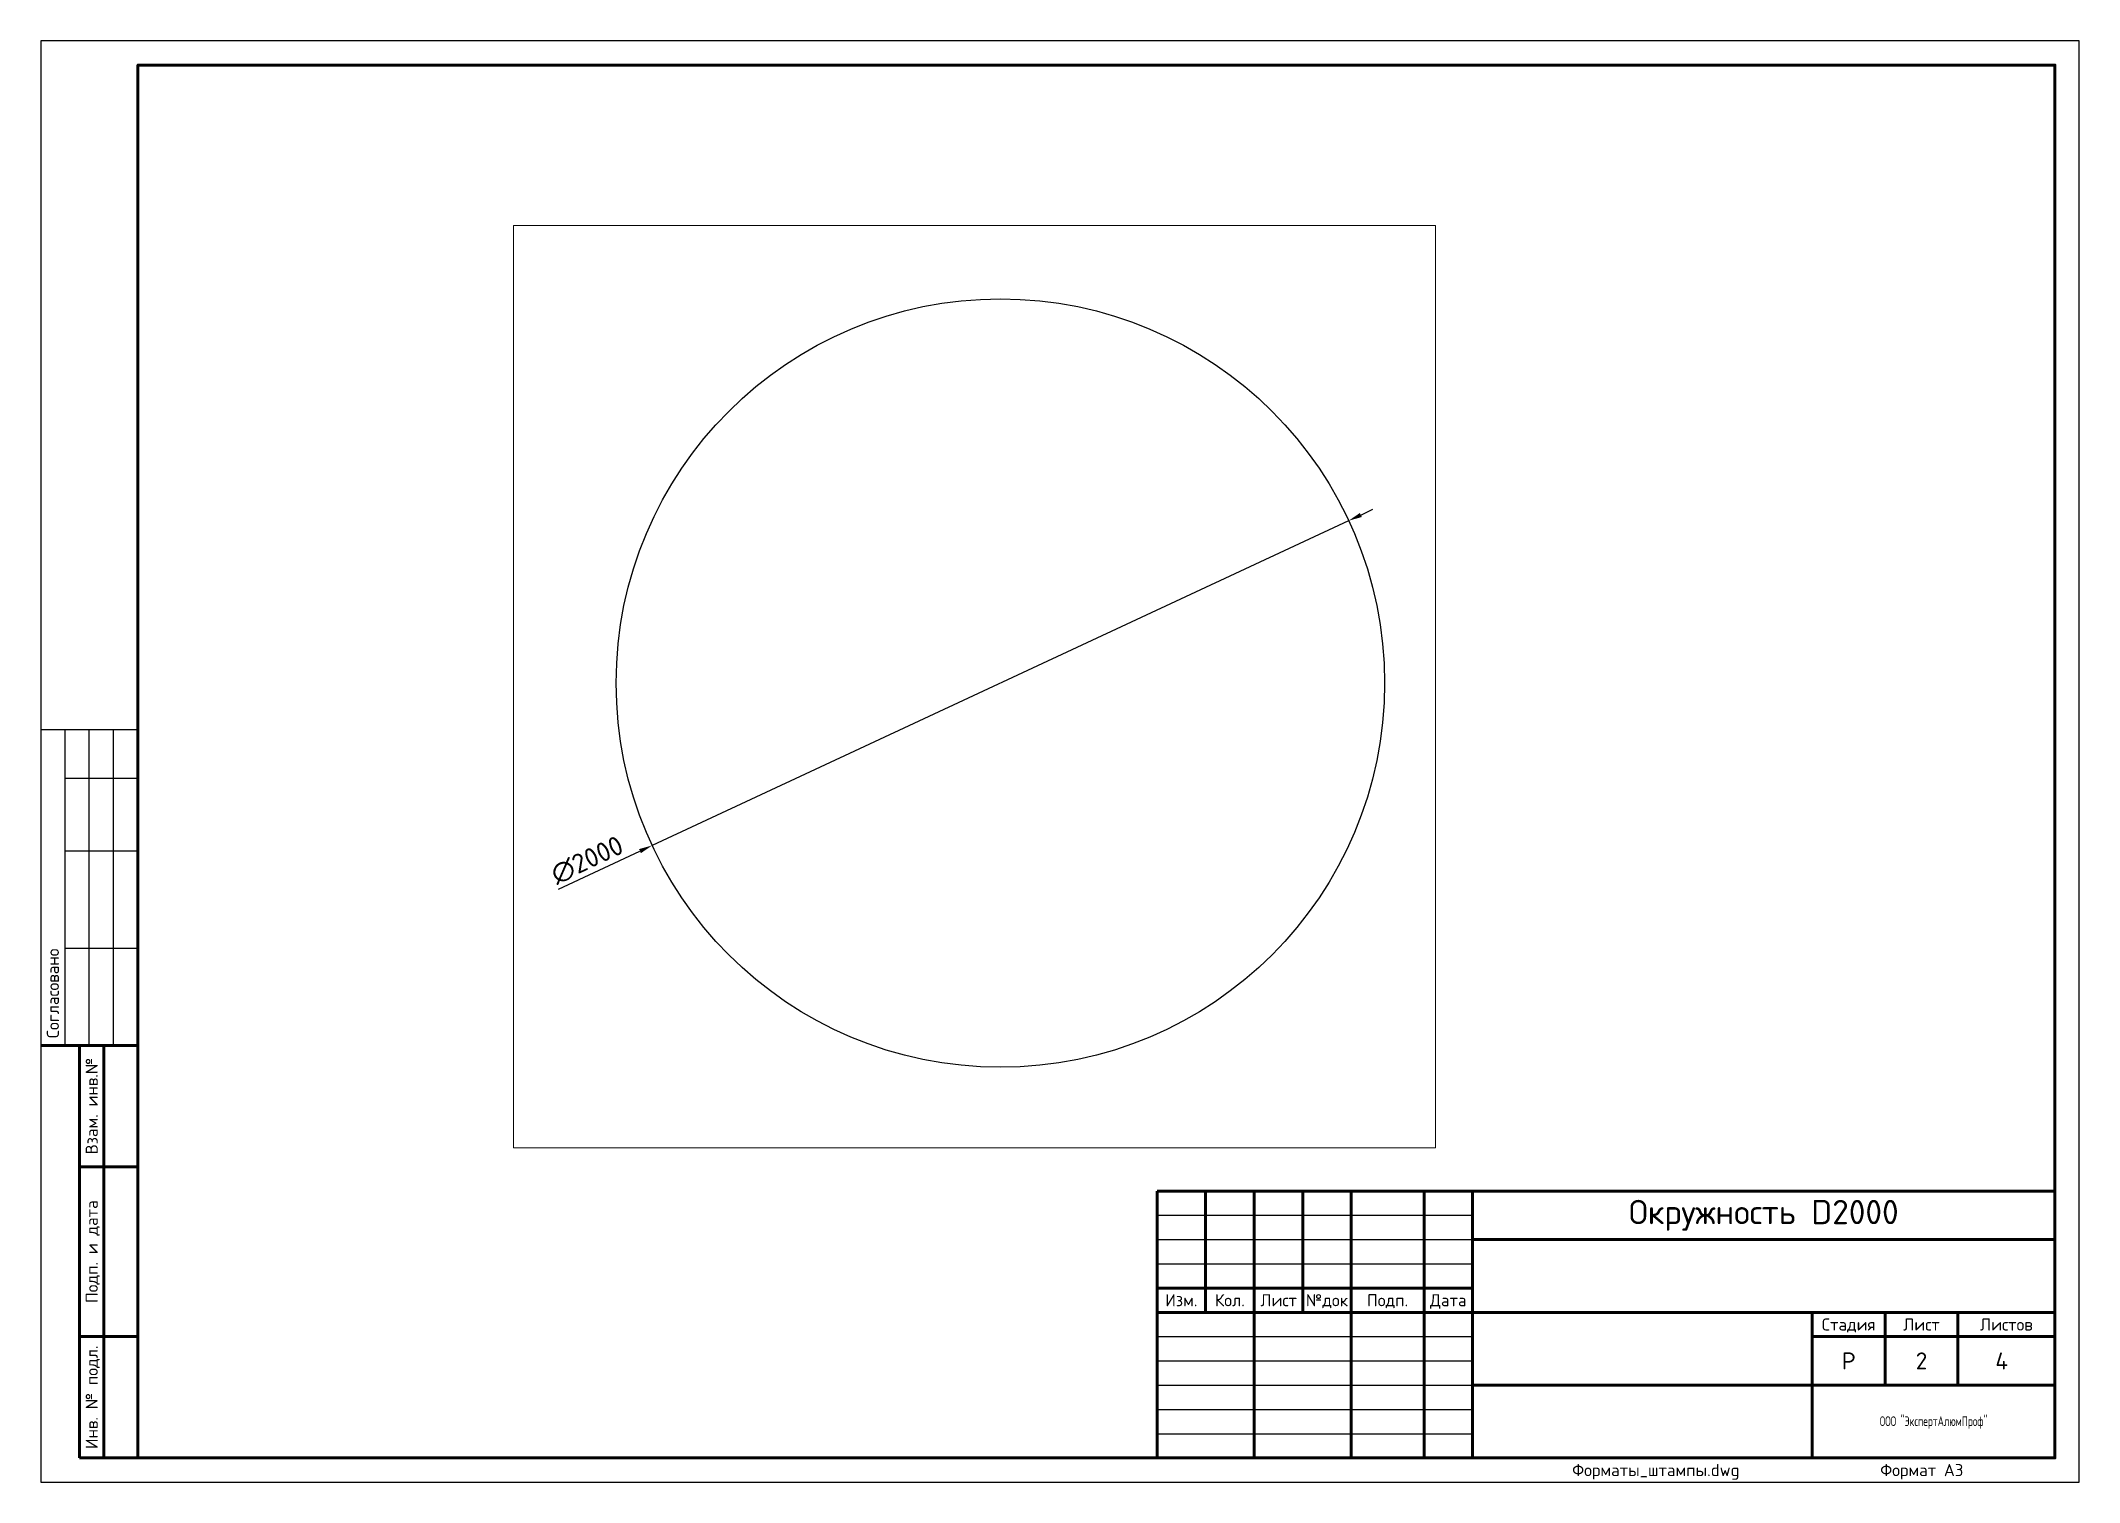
# Paper-space layout 'A3_2' of a CAD drawing. Header units: millimetres. Extents: x 0 to 420, y 0 to 297.
# The model-space entities are those that its viewports show. They can reach past a viewport. Long polylines and large blocks are cut down to what shows.
import ezdxf
from ezdxf.enums import TextEntityAlignment as Align

# ---------------------------------------------------------------- set-up
doc = ezdxf.new("R2010")
doc.units = ezdxf.units.MM
for name, color, linetype in [('DIM_005', 8, 'Continuous'), ('FORMAT', 7, 'Continuous'), ('MAIN_030', 7, 'Continuous')]:
    doc.layers.add(name, color=color, linetype=linetype)
doc.styles.add('ISOSPEUR', font='isocpeur.ttf')
doc.dimstyles.new('ИИ_ISOCPEUR_50', dxfattribs={"dimtxt": 50, "dimasz": 35, "dimexe": 35, "dimexo": 20, "dimgap": 12, "dimtad": 1, "dimdec": 0, "dimtxsty": 'ISOSPEUR', "dimcen": 2.5, "dimclrd": 8, "dimclre": 8, "dimclrt": 7, "dimazin": 3, "dimtfac": 1, "dimtmove": 0, "dimatfit": 3})

# ---------------------------------------------------------------- blocks, each defined once
blk = doc.blocks.new('FILE_NAME')
at = {"layer": 'FORMAT', "color": 7, "linetype": 'Continuous', "style": 'ISOSPEUR', "flags": 8}
blk.add_attdef('FILENAME', text='', height=2.5, dxfattribs=at).set_placement((-65, -2.5), align=Align.MIDDLE_RIGHT)
blk = doc.blocks.new('СОГЛАСОВАНИЕ')
at = {"layer": 'FORMAT', "linetype": 'Continuous', "lineweight": 25}
for p, q in [((0, 65), (-20, 65)), ((-15, 0), (-15, 65)), ((-10, 0), (-10, 65)), ((-5, 0), (-5, 65)), ((0, 55), (-15, 55)), ((0, 40), (-15, 40)), ((0, 20), (-15, 20))]:
    blk.add_line(p, q, dxfattribs=at)
at = {"layer": 'FORMAT', "linetype": 'Continuous', "lineweight": 60}
blk.add_line((0, 0), (-20, 0), dxfattribs=at)
at = {"layer": 'FORMAT', "linetype": 'Continuous', "style": 'ISOSPEUR'}
blk.add_text('Согласовано', height=2.5, rotation=90, dxfattribs=at).set_placement((-17.5, 1.5), align=Align.MIDDLE_LEFT)
blk = doc.blocks.new('ОСНОВН_Л2_Ф3_ГОСТ')
at = {"layer": 'FORMAT', "linetype": 'Continuous', "lineweight": 60}
for p, q in [((-185, 55), (0, 55)), ((-185, 0), (-185, 55)), ((-175, 55), (-175, 30)), ((-165, 0), (-165, 55)), ((-155, 55), (-155, 30)), ((-145, 0), (-145, 55)), ((-130, 0), (-130, 55)), ((-120, 0), (-120, 55)), ((-120, 45), (0, 45)), ((-185, 35), (-120, 35)), ((-185, 30), (-120, 30)), ((-120, 30), (0, 30)), ((-50, 30), (-50, 0)), ((-35, 30), (-35, 15)), ((-20, 30), (-20, 15)), ((-50, 25), (0, 25)), ((-120, 15), (0, 15))]:
    blk.add_line(p, q, dxfattribs=at)
at = {"layer": 'FORMAT', "linetype": 'Continuous', "lineweight": 25}
for p, q in [((-185, 50), (-120, 50)), ((-185, 45), (-120, 45)), ((-185, 40), (-120, 40)), ((-185, 25), (-120, 25)), ((-185, 20), (-120, 20)), ((-185, 15), (-120, 15)), ((-185, 10), (-120, 10)), ((-185, 5), (-120, 5))]:
    blk.add_line(p, q, dxfattribs=at)
at = {"layer": 'FORMAT', "lineweight": 25, "ltscale": 100}
blk.add_lwpolyline([(-185, 0), (0, 0), (0, 55)], dxfattribs=at)
at = {"layer": 'FORMAT', "linetype": 'Continuous', "lineweight": 50, "style": 'ISOSPEUR'}
blk.add_text('Окружность D2000', height=5, dxfattribs=at).set_placement((-60, 50), align=Align.MIDDLE)
at = {"layer": 'FORMAT', "linetype": 'Continuous', "style": 'ISOSPEUR'}
for s, p in [('Изм.', (-180, 32.5)), ('Кол.', (-170, 32.5)), ('Лист', (-159.94, 32.5)), ('№док', (-150, 32.5)), ('Подп.', (-137.5, 32.5)), ('Дата', (-125, 32.5)), ('Стадия', (-42.5, 27.5)), ('Лист', (-27.5, 27.5)), ('Листов', (-10, 27.5))]:
    blk.add_text(s, height=2.5, dxfattribs=at).set_placement(p, align=Align.MIDDLE_CENTER)
for s, p in [('Р', (-42.5, 20)), ('2', (-27.5, 20)), ('4', (-10.98, 20))]:
    blk.add_text(s, height=3.5, dxfattribs=at).set_placement(p, align=Align.MIDDLE)
at = {"layer": 'FORMAT', "linetype": 'Continuous', "ltscale": 100, "style": 'ISOSPEUR', "width": 0.72}
blk.add_text('ООО "ЭкспертАлюмПроф"', height=2, dxfattribs=at).set_placement((-25, 7.5), align=Align.MIDDLE)
blk = doc.blocks.new('*D60')
at = {"layer": 'Defpoints', "color": 0, "transparency": 16777216}
for p in [(5106.3, 1022.6), (3293.7, 177.4)]:
    blk.add_point(p, dxfattribs=at)
at = {"layer": 'DIM_005', "color": 8, "lineweight": -2, "transparency": 16777216}
for p, q in [((5106.3, 1022.6), (3293.7, 177.4)), ((5138, 1037.4), (5169.7, 1052.2)), ((3049.9, 63.7), (3262, 162.6))]:
    blk.add_line(p, q, dxfattribs=at)
at = {"layer": 'DIM_005', "color": 8, "transparency": 16777216}
for points in [[(5135.6, 1042.7), (5140.5, 1032.1), (5106.3, 1022.6)], [(3259.5, 167.9), (3264.4, 157.3), (3293.7, 177.4)]]:
    blk.add_solid(points, dxfattribs=at)
at = {"layer": 'DIM_005', "color": 7, "transparency": 16777216, "insert": (3124.4, 139.3), "char_height": 50, "attachment_point": 5, "rotation": 25, "style": 'ISOSPEUR'}
blk.add_mtext('∅2000', dxfattribs=at)

msp = doc.modelspace()

# ---------------------------------------------------------------- linework, layer by layer
at = {"layer": 'MAIN_030'}
msp.add_circle((4200, 600), 1000, dxfattribs=at)

# ---------------------------------------------------------------- dimensions: what is measured, and where the dimension line sits
at = {"layer": 'DIM_005'}
dim = msp.add_diameter_dim_2p(p1=(5106.3, 1022.6), p2=(3293.7, 177.4), dimstyle='ИИ_ISOCPEUR_50', dxfattribs=at)
dim.commit()
dim.dimension.update_dxf_attribs({"geometry": '*D60', "text_midpoint": (3124.4, 139.3)})

psp = doc.layouts.new('A3_2')

# ---------------------------------------------------------------- linework, layer by layer
at = {"layer": 'FORMAT', "linetype": 'Continuous', "lineweight": 60}
for p, q in [((8, 90), (8, 5)), ((20, 90), (8, 90)), ((13, 90), (13, 5)), ((20, 65), (8, 65)), ((20, 30), (8, 30)), ((20, 5), (8, 5))]:
    psp.add_line(p, q, dxfattribs=at)
at = {"layer": 'FORMAT', "linetype": 'Continuous', "lineweight": 25}
psp.add_lwpolyline([(0, 0), (420, 0), (420, 297), (0, 297)], close=True, dxfattribs=at)
at = {"layer": 'FORMAT', "linetype": 'Continuous', "lineweight": 60}
psp.add_lwpolyline([(20, 5), (415, 5), (415, 292), (20, 292)], close=True, dxfattribs=at)

# ---------------------------------------------------------------- block references
at = {"layer": 'FORMAT', "linetype": 'Continuous'}
psp.add_blockref('СОГЛАСОВАНИЕ', (20, 90), dxfattribs=at)
at = {"layer": 'FORMAT'}
psp.add_blockref('ОСНОВН_Л2_Ф3_ГОСТ', (415, 5), dxfattribs=at)
at = {"layer": 'FORMAT', "linetype": 'Continuous'}
psp.add_blockref('FILE_NAME', (415, 5), dxfattribs=at).add_auto_attribs({'FILENAME': 'Форматы_штампы.dwg'})

# ---------------------------------------------------------------- texts
at = {"layer": 'FORMAT', "linetype": 'Continuous', "style": 'ISOSPEUR'}
for s, p in [('Взам. инв.№', (10.5, 77.5)), ('Подп. и дата', (10.5, 47.5)), ('Инв. № подл.', (10.5, 17.5))]:
    psp.add_text(s, height=2.5, rotation=90, dxfattribs=at).set_placement(p, align=Align.MIDDLE_CENTER)
psp.add_text('Формат А3', height=2.5, dxfattribs=at).set_placement((379, 2.5), align=Align.MIDDLE_LEFT)

# ---------------------------------------------------------------- viewports
at = {"layer": '0'}
psp.add_viewport(center=(192.37, 163.93), size=(190, 190), view_center_point=(4132.41, 590.78), view_height=2400, dxfattribs=at)

doc.saveas('drawing.dxf')
